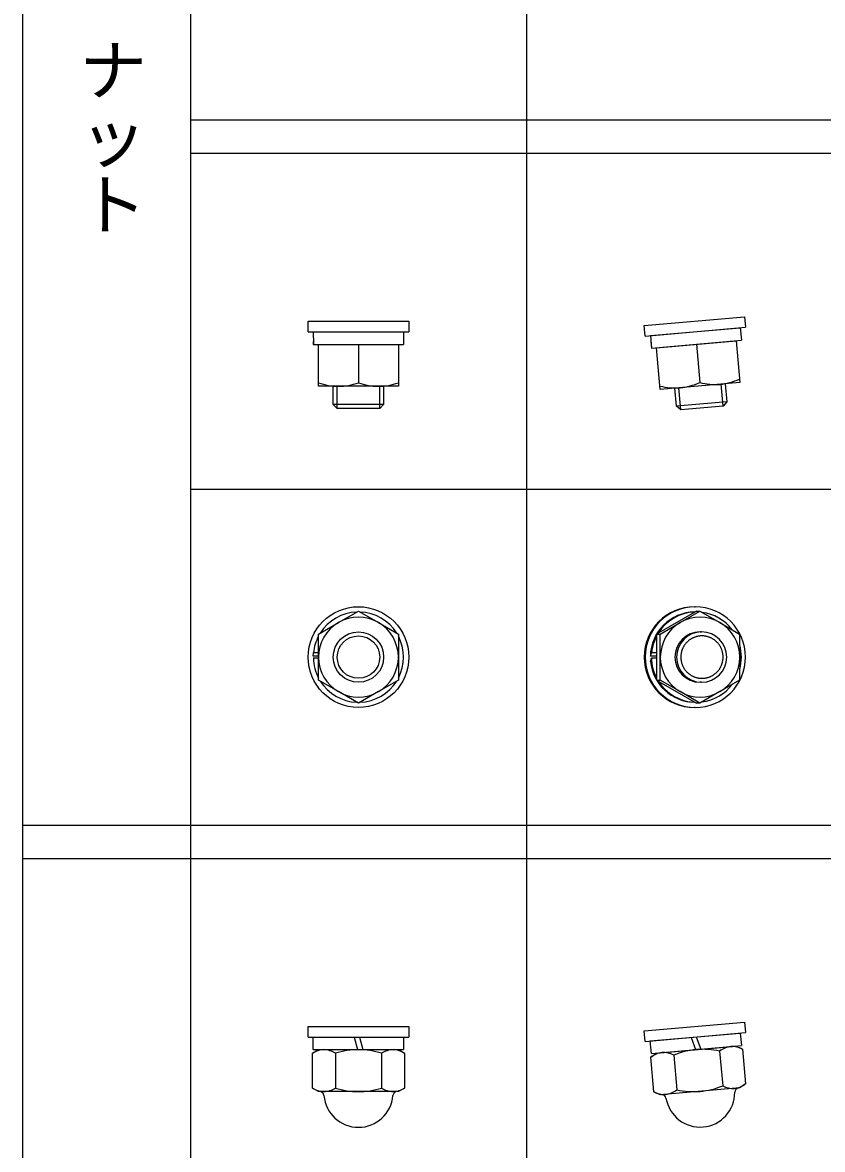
# Model space of a CAD drawing. Units: millimetres, scale not verified. Extents: x -780 to 780, y -520 to 556.
# Drawn here: x -780 to -589.5, y -261.3 to 7.2 of the extents above; entities that cross this region are included whole.
import ezdxf
from ezdxf.enums import TextEntityAlignment as Align

# ---------------------------------------------------------------- set-up
doc = ezdxf.new("R2010")
doc.units = ezdxf.units.MM
doc.header["$LTSCALE"] = 4
doc.layers.add('0-0', color=3, linetype='Continuous')
doc.layers.add('F-0', color=4, linetype='Continuous')
doc.styles.add('@ＭＳ ゴシック', font='')
doc.styles.get('@ＭＳ ゴシック').set_extended_font_data('@MS Gothic')

msp = doc.modelspace()

# ---------------------------------------------------------------- linework, layer by layer
at = {"layer": '0-0'}
for p, q in [((-712, -66.5), (-712, -64)), ((-712, -66.5), (-688, -66.5)), ((-710.748, -66.5), (-710.702, -69.5)), ((-710.748, -66.5), (-689.25, -66.5)), ((-689.25, -66.5), (-689.25, -69.5)), ((-631.736, -67.536), (-631.954, -65.046)), ((-631.736, -67.536), (-607.828, -65.445)), ((-630.489, -67.427), (-609.073, -65.554)), ((-609.073, -65.554), (-608.812, -68.542)), ((-710.732, -68), (-710.748, -69.5)), ((-710.748, -69.5), (-689.25, -69.5)), ((-709.5, -79.5), (-709.5, -69.5)), ((-709.5, -69.5), (-690.5, -69.5)), ((-700, -69.5), (-700, -78.651)), ((-690.5, -69.5), (-690.5, -79.5)), ((-630.489, -67.427), (-630.182, -70.412)), ((-630.343, -68.92), (-630.228, -70.416)), ((-630.228, -70.416), (-608.812, -68.542)), ((-628.984, -70.307), (-610.057, -68.651)), ((-619.521, -69.479), (-618.723, -78.595)), ((-610.057, -68.651), (-609.185, -78.613)), ((-628.113, -80.269), (-628.984, -70.307)), ((-690.5, -79.5), (-709.5, -79.5)), ((-705.053, -84.75), (-705.053, -79.5)), ((-694.947, -84.75), (-694.947, -79.5)), ((-694, -79.5), (-694, -83.802)), ((-609.185, -78.613), (-628.113, -80.269)), ((-623.225, -85.111), (-623.683, -79.881)), ((-613.158, -84.23), (-613.616, -79.001)), ((-612.672, -78.918), (-612.297, -83.204)), ((-612.297, -83.204), (-624.251, -84.25)), ((-612.297, -83.204), (-613.158, -84.23)), ((-694, -83.802), (-706, -83.802)), ((-694.947, -84.75), (-705.053, -84.75)), ((-694, -83.802), (-694.947, -84.75)), ((-613.158, -84.23), (-623.225, -85.111)), ((-700, -133.03), (-695.25, -135.774)), ((-619.521, -133.03), (-628.985, -138.515)), ((-623.382, -135.774), (-618.723, -133.03)), ((-620, -132), (-619.782, -132)), ((-619.521, -133.03), (-618.723, -133.03)), ((-618.723, -133.03), (-613.917, -135.774)), ((-695.25, -135.774), (-690.5, -138.515)), ((-628.187, -138.515), (-623.382, -135.774)), ((-613.917, -135.774), (-609.259, -138.515)), ((-628.985, -138.515), (-628.985, -149.485)), ((-628.985, -138.515), (-628.187, -138.515)), ((-628.114, -144), (-628.187, -138.515)), ((-618.65, -138), (-618.274, -138)), ((-609.259, -138.515), (-609.186, -144)), ((-710.748, -143.781), (-710.702, -142.978)), ((-709.5, -143.781), (-710.748, -143.781)), ((-709.5, -144.219), (-710.748, -144.219)), ((-709.5, -142.978), (-710.702, -142.978)), ((-630.49, -143.781), (-630.182, -142.978)), ((-628.985, -143.781), (-630.49, -143.781)), ((-630.443, -145.023), (-630.228, -144.219)), ((-628.985, -144.219), (-630.228, -144.219)), ((-628.985, -142.978), (-630.182, -142.978)), ((-628.187, -149.485), (-628.114, -144)), ((-609.186, -144), (-609.259, -149.485)), ((-704.75, -152.227), (-709.5, -149.485)), ((-628.985, -149.485), (-619.521, -154.97)), ((-628.985, -149.485), (-628.187, -149.485)), ((-623.382, -152.227), (-628.187, -149.485)), ((-618.274, -150), (-618.65, -150)), ((-700, -154.97), (-704.75, -152.227)), ((-618.723, -154.97), (-623.382, -152.227)), ((-618.723, -154.97), (-619.521, -154.97)), ((-619.782, -156), (-620, -156)), ((-688, -232), (-688, -234.5)), ((-631.736, -235.536), (-607.828, -233.445)), ((-608.046, -230.954), (-607.828, -233.445)), ((-712, -234.5), (-688, -234.5)), ((-701.023, -234.5), (-700.219, -237.5)), ((-699.781, -234.5), (-698.977, -237.5)), ((-689.25, -234.5), (-689.25, -237.5)), ((-620.801, -234.58), (-619.739, -237.498)), ((-619.564, -234.471), (-618.501, -237.39)), ((-609.073, -233.554), (-608.812, -236.542)), ((-710.97, -238.348), (-709.5, -237.5)), ((-710.97, -246.651), (-710.97, -238.348)), ((-710.75, -237.5), (-689.25, -237.5)), ((-709.5, -237.5), (-690.5, -237.5)), ((-705.485, -238.349), (-705.485, -246.651)), ((-694.515, -238.349), (-694.515, -246.651)), ((-690.5, -237.5), (-689.03, -238.348)), ((-689.03, -238.348), (-689.03, -246.651)), ((-630.375, -239.28), (-628.984, -238.307)), ((-630.23, -238.416), (-608.812, -236.542)), ((-628.984, -238.307), (-610.057, -236.651)), ((-624.911, -238.803), (-624.187, -247.073)), ((-613.983, -237.847), (-613.259, -246.117)), ((-610.057, -236.651), (-608.519, -237.368)), ((-608.519, -237.368), (-607.795, -245.639)), ((-629.651, -247.552), (-630.375, -239.28)), ((-709.5, -247.5), (-710.97, -246.651)), ((-689.03, -246.651), (-690.5, -247.5)), ((-609.185, -246.613), (-628.113, -248.269)), ((-607.795, -245.639), (-609.185, -246.613)), ((-690.5, -247.5), (-709.5, -247.5)), ((-628.113, -248.269), (-629.651, -247.552))]:
    msp.add_line(p, q, dxfattribs=at)
for points in [[(-712, -64), (-688, -64), (-688, -66.5)], [(-631.954, -65.046), (-608.046, -62.954), (-607.828, -65.445)], [(-705.053, -84.75), (-706, -83.802), (-706, -79.5)], [(-623.225, -85.111), (-624.251, -84.25), (-624.626, -79.964)], [(-709.5, -149.485), (-709.5, -138.515), (-704.75, -135.774), (-700, -133.03)], [(-690.5, -138.515), (-690.5, -149.485), (-695.25, -152.227), (-700, -154.97)], [(-616.924, -139.11), (-617.042, -139.081), (-617.159, -139.055), (-617.276, -139.032), (-617.393, -139.011), (-617.509, -138.994), (-617.625, -138.979), (-617.739, -138.968), (-617.854, -138.958), (-617.967, -138.952), (-618.08, -138.949), (-618.192, -138.947), (-618.303, -138.949), (-618.416, -138.952), (-618.53, -138.958), (-618.644, -138.968), (-618.759, -138.979), (-618.875, -138.994), (-618.991, -139.011), (-619.108, -139.032), (-619.225, -139.055), (-619.342, -139.081), (-619.459, -139.11), (-619.577, -139.142), (-619.694, -139.178), (-619.811, -139.216), (-619.928, -139.258), (-620.045, -139.302), (-620.161, -139.35), (-620.276, -139.401), (-620.39, -139.454), (-620.504, -139.512), (-620.616, -139.572), (-620.728, -139.635), (-620.838, -139.702), (-620.946, -139.771), (-621.054, -139.843), (-621.159, -139.918), (-621.262, -139.997), (-621.365, -140.078)], [(-613.426, -142.374), (-613.467, -142.258), (-613.511, -142.14), (-613.559, -142.024), (-613.61, -141.908), (-613.663, -141.794), (-613.721, -141.679), (-613.781, -141.566), (-613.843, -141.455), (-613.91, -141.344), (-613.978, -141.235), (-614.05, -141.128), (-614.126, -141.022), (-614.203, -140.918), (-614.284, -140.815), (-614.367, -140.715), (-614.453, -140.617), (-614.542, -140.521), (-614.633, -140.427), (-614.726, -140.336), (-614.822, -140.247), (-614.919, -140.161), (-615.019, -140.078), (-615.121, -139.997), (-615.225, -139.918), (-615.33, -139.843), (-615.438, -139.771), (-615.546, -139.702), (-615.656, -139.635), (-615.767, -139.572), (-615.88, -139.512), (-615.994, -139.454), (-616.108, -139.401), (-616.223, -139.35), (-616.339, -139.302), (-616.455, -139.258), (-616.572, -139.216), (-616.69, -139.178), (-616.806, -139.142), (-616.924, -139.11)], [(-621.365, -140.078), (-621.465, -140.161), (-621.562, -140.247), (-621.658, -140.336), (-621.751, -140.427), (-621.842, -140.521), (-621.93, -140.617), (-622.017, -140.715), (-622.1, -140.815), (-622.18, -140.918), (-622.258, -141.022), (-622.333, -141.128), (-622.405, -141.235), (-622.474, -141.344), (-622.54, -141.455), (-622.603, -141.566), (-622.663, -141.679), (-622.72, -141.794), (-622.774, -141.908), (-622.825, -142.024), (-622.872, -142.14), (-622.917, -142.258), (-622.958, -142.374), (-622.996, -142.492), (-623.031, -142.61), (-623.063, -142.728), (-623.093, -142.846), (-623.118, -142.963), (-623.142, -143.081), (-623.162, -143.198), (-623.179, -143.314), (-623.194, -143.43), (-623.206, -143.546), (-623.214, -143.661), (-623.221, -143.775), (-623.224, -143.888), (-623.226, -144), (-623.224, -144.113), (-623.221, -144.226), (-623.214, -144.339)], [(-623.214, -144.339), (-623.206, -144.454), (-623.194, -144.57), (-623.179, -144.686), (-623.162, -144.802), (-623.142, -144.92), (-623.118, -145.038), (-623.093, -145.155), (-623.063, -145.273), (-623.031, -145.39), (-622.996, -145.509), (-622.958, -145.626), (-622.917, -145.743), (-622.872, -145.86), (-622.825, -145.977), (-622.774, -146.092), (-622.72, -146.207), (-622.663, -146.321), (-622.603, -146.434), (-622.54, -146.546), (-622.474, -146.656), (-622.405, -146.766), (-622.333, -146.873), (-622.258, -146.979), (-622.18, -147.083), (-622.1, -147.186), (-622.017, -147.286), (-621.93, -147.384), (-621.842, -147.48), (-621.751, -147.574), (-621.658, -147.665), (-621.562, -147.754), (-621.465, -147.84), (-621.365, -147.923), (-621.262, -148.004), (-621.159, -148.082), (-621.054, -148.158), (-620.946, -148.23), (-620.838, -148.299), (-620.728, -148.366)], [(-614.05, -146.873), (-613.978, -146.766), (-613.91, -146.656), (-613.843, -146.546), (-613.781, -146.434), (-613.721, -146.321), (-613.663, -146.207), (-613.61, -146.092), (-613.559, -145.977), (-613.511, -145.86), (-613.467, -145.743), (-613.426, -145.626), (-613.387, -145.509), (-613.352, -145.39), (-613.32, -145.273), (-613.291, -145.155), (-613.265, -145.038), (-613.242, -144.92), (-613.222, -144.802), (-613.205, -144.686), (-613.19, -144.57), (-613.178, -144.454), (-613.17, -144.339), (-613.163, -144.226), (-613.159, -144.113), (-613.158, -144), (-613.159, -143.888), (-613.163, -143.775), (-613.17, -143.661), (-613.178, -143.546), (-613.19, -143.43), (-613.205, -143.314), (-613.222, -143.198), (-613.242, -143.081), (-613.265, -142.963), (-613.291, -142.846), (-613.32, -142.728), (-613.352, -142.61), (-613.387, -142.492), (-613.426, -142.374)], [(-618.192, -149.054), (-618.08, -149.052), (-617.967, -149.048), (-617.854, -149.042), (-617.739, -149.033), (-617.625, -149.021), (-617.509, -149.006), (-617.393, -148.99), (-617.276, -148.969), (-617.159, -148.946), (-617.042, -148.92), (-616.924, -148.89), (-616.806, -148.858), (-616.69, -148.823), (-616.572, -148.785), (-616.455, -148.743), (-616.339, -148.698), (-616.223, -148.651), (-616.108, -148.6), (-615.994, -148.546), (-615.88, -148.489), (-615.767, -148.429), (-615.656, -148.366), (-615.546, -148.299), (-615.438, -148.23), (-615.33, -148.158), (-615.225, -148.082), (-615.121, -148.004), (-615.019, -147.923), (-614.919, -147.84), (-614.822, -147.754), (-614.726, -147.665), (-614.633, -147.574), (-614.542, -147.48), (-614.453, -147.384), (-614.367, -147.286), (-614.284, -147.186), (-614.203, -147.083), (-614.126, -146.979), (-614.05, -146.873)], [(-620.728, -148.366), (-620.616, -148.429), (-620.504, -148.489), (-620.39, -148.546), (-620.276, -148.6), (-620.161, -148.651), (-620.045, -148.698), (-619.928, -148.743), (-619.811, -148.785), (-619.694, -148.823), (-619.577, -148.858), (-619.459, -148.89), (-619.342, -148.92), (-619.225, -148.946), (-619.108, -148.969), (-618.991, -148.99), (-618.875, -149.006), (-618.759, -149.021), (-618.644, -149.033), (-618.53, -149.042), (-618.416, -149.048), (-618.303, -149.052), (-618.192, -149.054)], [(-609.259, -149.485), (-613.917, -152.227), (-618.723, -154.97)], [(-712, -234.5), (-712, -232), (-688, -232)], [(-631.736, -235.536), (-631.954, -233.046), (-608.046, -230.954)], [(-710.75, -237.5), (-710.75, -234.5), (-689.25, -234.5)], [(-630.23, -238.416), (-630.492, -235.427), (-609.073, -233.554)]]:
    msp.add_lwpolyline(points, dxfattribs=at)
for radius in [12, 6, 5.053]:
    msp.add_circle((-700, -144), radius, dxfattribs=at)
for centre, radius, start, end in [((-615.417, -64.233), 14.87, 275.793, 294.466), ((-704.545, -64.631), 14.87, 250.534, 269.207), ((-704.956, -64.627), 14.874, 270.791, 289.463), ((-695.044, -64.627), 14.874, 250.537, 269.209), ((-695.455, -64.631), 14.87, 270.793, 289.466), ((-624.472, -65.025), 14.87, 255.534, 274.207), ((-624.882, -65.057), 14.874, 275.791, 294.463), ((-615.008, -64.193), 14.874, 255.537, 274.209), ((-700, -144), 10.75, 92.093, 147.905), ((-700, -144), 10.75, 32.095, 87.905), ((-619.954, -144), 12, 90.218, 269.782), ((-619.737, -144), 12, 90.218, 269.782), ((-619.762, -143.979), 10.729, 90.742, 178.942), ((-619.514, -143.951), 10.701, 92.136, 148.052), ((-619.828, -144), 12, 270.218, 89.782), ((-619.53, -143.95), 10.7, 37.234, 82.778), ((-700, -144), 9.5, 120.004, 180), ((-700, -144), 9.5, 59.996, 120.004), ((-700, -144.001), 9.5, 0, 59.996), ((-618.606, -143.994), 9.506, 120.153, 180.04), ((-618.65, -143.933), 9.433, 59.887, 120.114), ((-618.692, -143.994), 9.507, 359.961, 59.847), ((-700, -144), 10.75, 152.094, 174.539), ((-700, -144), 10.75, 332.095, 27.905), ((-619.45, -143.998), 10.78, 152.19, 174.563), ((-618.626, -144), 6, 90.218, 269.782), ((-618.251, -144), 6, 90.218, 269.782), ((-619.522, -143.956), 6.056, 79.485, 79.57), ((-618.298, -144), 6, 270.218, 89.782), ((-619.602, -144), 10.79, 344.441, 15.559), ((-700, -144), 10.75, 181.169, 207.905), ((-700, -144), 9.5, 180, 239.996), ((-700, -144), 9.5, 300.004, 0), ((-619.447, -144.002), 10.782, 181.16, 207.808), ((-618.606, -144.007), 9.507, 179.961, 239.847), ((-618.692, -144.007), 9.506, 300.153, 0.039), ((-619.764, -144.026), 10.725, 185.339, 269.271), ((-700, -144), 10.75, 212.095, 267.905), ((-700, -144), 10.75, 272.095, 327.905), ((-619.514, -144.05), 10.701, 211.947, 267.865), ((-700, -144.001), 9.5, 239.996, 300.004), ((-618.65, -144.068), 9.433, 239.887, 300.114), ((-619.53, -144.051), 10.7, 277.22, 322.768), ((-708.034, -242.982), 5.486, 92.043, 122.358), ((-708.417, -242.966), 5.47, 57.59, 88.035), ((-699.778, -257.068), 19.57, 90.69, 106.952), ((-700.222, -257.067), 19.57, 73.047, 89.311), ((-691.583, -242.966), 5.47, 91.96, 122.41), ((-691.964, -242.974), 5.478, 57.617, 87.975), ((-627.046, -243.641), 5.486, 97.043, 127.358), ((-627.429, -243.658), 5.47, 62.59, 93.035), ((-617.594, -256.953), 19.57, 95.69, 111.952), ((-618.036, -256.991), 19.57, 78.047, 94.311), ((-610.659, -242.191), 5.47, 96.96, 127.41), ((-611.038, -242.231), 5.478, 62.617, 92.975), ((-708.035, -242.022), 5.48, 237.625, 267.995), ((-708.418, -242.025), 5.478, 272.006, 302.382), ((-699.781, -227.93), 19.57, 253.054, 269.358), ((-700.219, -227.93), 19.571, 270.642, 286.946), ((-691.582, -242.025), 5.478, 237.618, 267.994), ((-691.965, -242.023), 5.48, 272.005, 302.375), ((-620.573, -227.964), 19.571, 275.642, 291.946), ((-610.74, -241.253), 5.478, 242.618, 272.994), ((-611.122, -241.285), 5.48, 277.005, 307.375), ((-609.379, -247.633), 0.999, 96.918, 180.366), ((-709.219, -248.5), 1, 4.651, 90), ((-700, -247.75), 8.25, 184.651, 270), ((-700, -247.75), 8.25, 270, 355.349), ((-690.782, -248.499), 0.999, 91.918, 175.366), ((-627.131, -242.685), 5.48, 242.625, 272.995), ((-627.746, -249.241), 1, 9.651, 95), ((-627.513, -242.72), 5.478, 277.006, 307.382), ((-618.627, -247.69), 8.25, 189.651, 275), ((-620.136, -227.927), 19.57, 258.054, 274.358), ((-618.627, -247.69), 8.25, 275, 0.349)]:
    msp.add_arc(centre, radius, start, end, dxfattribs=at)
at = {"layer": 'F-0', "color": 6}
msp.add_line((-740, 520), (-740, -520), dxfattribs=at)
at = {"layer": 'F-0'}
for p, q in [((-660, 520), (-660, -520)), ((-740, -16), (780, -16)), ((-740, -24), (780, -24)), ((-740, -104), (780, -104)), ((-780, -184), (780, -184)), ((-780, -192), (780, -192))]:
    msp.add_line(p, q, dxfattribs=at)
at = {"layer": 'F-0', "color": 6}
msp.add_lwpolyline([(-780, 520), (-780, -520), (780, -520)], dxfattribs=at)

# ---------------------------------------------------------------- texts
at = {"layer": 'F-0', "color": 7, "style": '@ＭＳ ゴシック'}
msp.add_text('ナット', height=11.73, rotation=270, dxfattribs=at).set_placement((-768, 4), align=Align.BOTTOM_LEFT)

doc.saveas('drawing.dxf')
